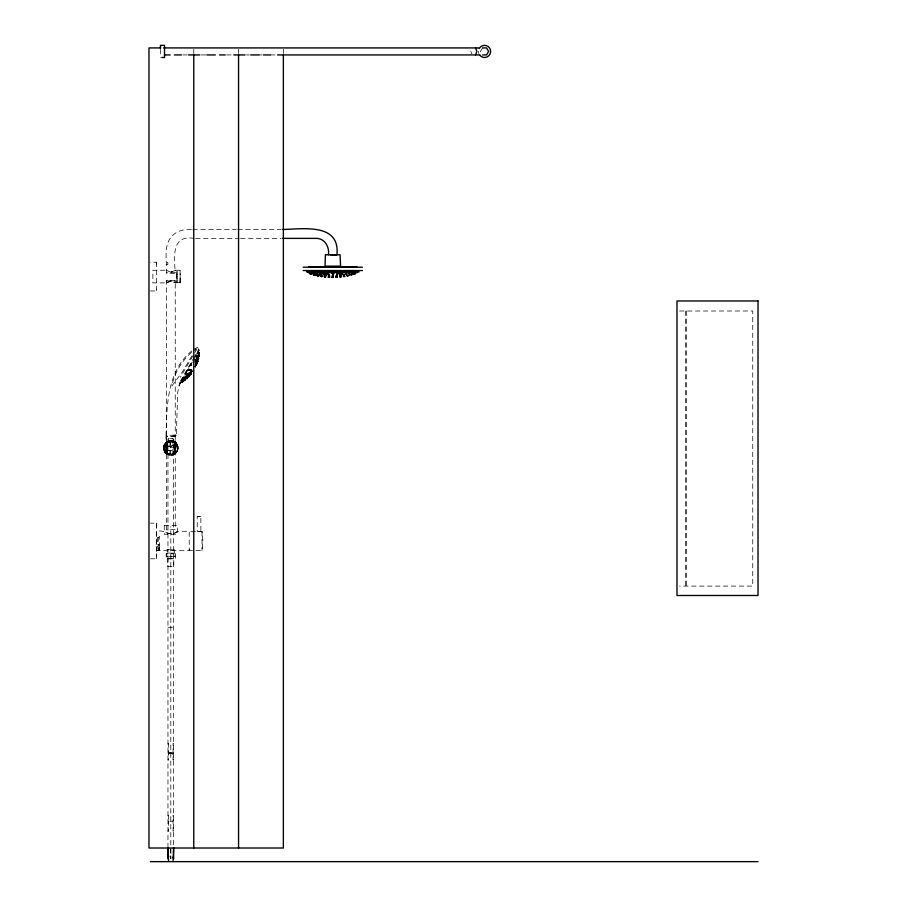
<?xml version="1.0" encoding="UTF-8"?>
<svg xmlns="http://www.w3.org/2000/svg" width="907" height="907" viewBox="0 0 907 907"><rect width="100%" height="100%" fill="white"/><g stroke="black" fill="none" stroke-linecap="round" stroke-linejoin="round"><path stroke-width="0.68" stroke-dasharray="4.54 3.4" d="M150.358 290.943L156.423 290.943L156.423 289.027M156.423 264.118L156.423 262.202L150.358 262.202M150.471 558.791L156.548 558.791L156.548 553.553M156.548 547.511L156.548 546.638M156.548 535.334L156.548 534.461M156.548 528.418L156.548 523.18L150.471 523.18M167.965 847.739L167.965 445.825L173.634 445.825L173.634 847.739M170.799 848.941L170.799 858.816L170.799 526.774M189.212 549.359L189.212 550.549L202.023 550.492L202.896 540.98L202.023 531.479L189.212 531.423L189.212 532.602M186.808 377.743C182.488 376.484 191.128 378.049 186.445 378.23L187.454 378.264M156.548 550.311L158.306 550.334L158.328 545.946L159.326 546.048L159.609 550.696L170.799 549.903L174.62 550.696L189.212 550.696L189.212 531.275L177.489 531.275C170.935 537.998 163.793 528.554 156.605 531.525L156.605 550.447L159.609 550.696M191.921 350.873C166.809 371.076 166.854 405.894 166.038 435.224L176.355 435.224L177.67 392.516L179.597 383.888L181.956 380.078M197.635 355.17C199.404 354.886 198.576 358.333 198.973 356.19C194.948 353.413 200.504 358.957 197.465 356.326M167.092 447.843L165.165 450.722C169.45 456.595 163.668 444.328 166.843 443.387L166.877 452.389L165.165 450.722L167.092 447.843L166.843 443.387L166.049 443.897L167.262 453.194L166.707 443.013L169.019 441.777A5.023 3.129 -0.9 0 1 169.994 441.573L172.965 441.902L176.094 444.419L175.901 451.641C173.056 455.711 159.451 453.591 174.065 453.364L175.901 451.641L176.094 444.419L175.289 443.636L175.901 451.641L175.028 452.4M174.495 441.618L173.634 441.176C175.38 437.423 166.219 437.423 167.954 441.176L164.972 443.523L163.657 446.448M172.591 454.951L175.516 453.455L175.527 452.14L173.271 453.783L169.949 454.214L166.06 452.14L166.072 453.455L168.997 454.951L174.495 454.169L172.115 455.053M174.62 452.525L174.745 443.296L171.865 441.675L169.019 441.777M174.654 450.076L175.402 444.079L176.094 444.419L173.713 442.333L176.423 445.042L174.654 450.076L174.688 447.661L176.423 445.042L175.539 443.897L174.495 447.843L176.423 445.065L175.289 443.636M164.416 447.605L166.094 452.242L164.394 447.378M172.795 453.908L172.965 441.902L169.994 441.573L169.926 454.18C176.151 453.307 168.668 455.144 167.001 453.001L165.165 450.722L167.149 449.623L166.843 443.387C164.881 443.806 175.006 438.829 176.015 444.26L176.037 442.809L175.006 441.947L174.643 454.056L176.502 452.4L175.006 441.947C178.826 444.532 179.064 450.541 175.516 453.455M174.994 453.863C171.412 456.425 166.083 454.974 164.19 450.972L166.582 453.851L166.82 441.811C162.591 444.351 162.489 451.108 166.582 453.851L165.471 442.922L166.82 441.811L166.094 443.648L165.63 444.192L165.539 442.843L164.144 444.94M175.289 436.437L166.094 436.641L166.763 447.684L174.824 447.684L175.323 435.224M167.455 453.171L166.752 452.797L167.319 452.797C168.441 448.897 165.119 442.718 166.843 443.387L166.616 452.48L165.165 450.722L167.183 452.695M199.155 353.753L198.089 352.506L197.658 353.571L199.109 354.093M166.843 443.387L164.496 448.795L164.484 447.605L166.843 443.387L164.507 448.795L164.552 446.845L166.843 443.387L166.616 452.48L166.843 443.387L166.049 443.897M184.813 379.375C183.622 377.425 182.466 377.89 184.087 379.273C186.298 379.069 183.112 376.518 182.999 378.638L184.767 378.922M198.327 353.9L197.658 353.571L198.089 352.506L199.087 353.163L199.052 354.32M174.065 453.364L174.382 442.639L171.865 441.675M184.881 377.425L185.765 376.586M197.703 358.866C194.245 355.975 200.198 360.929 196.207 357.812M197.522 356.383L197.692 355.227M198.225 352.585C202.023 354.83 197.034 349.853 198.905 352.902M199.608 352.335L199.551 353.367M177.024 281.147L177.024 276.193M191.014 369.262C190.266 371.462 190.175 368.446 191.57 369.603M176.967 277.145L177.024 274.118M176.967 279.152L177.024 278.29M176.967 275.014L177.024 271.023M191.831 373.06C187.08 372.255 191.388 375.736 191.4 373.582M194.767 359.274L195.515 359.739L195.13 360.714L195.572 359.966L194.767 359.274L195.549 360.272M166.945 454.078C159.36 449.804 165.834 437.435 173.634 441.176M197.034 359.025C196.592 356.939 199.427 358.458 198.316 359.682C199.279 357.551 195.787 358.106 197.658 359.297L197.068 359.013L198.372 359.172M177.024 282.292L180.198 282.814L180.119 270.263L175.368 270.241L170.788 272.191L166.219 270.241L152.864 270.241L152.864 282.905L166.287 282.905L171.786 280.932M195.334 364.693C196.502 363.503 195.141 367.199 195.969 364.387C193.44 363.231 197.76 366.621 196.025 364.183L195.039 364.784L195.912 365.113M195.572 365.6L195.22 364.467M195.096 360.192L195.254 360.771M177.024 280.195L177.024 282.224M198.066 354.58C199.778 353.379 199.109 357.868 199.37 355.272C197.828 353.685 197.261 356.156 199.211 356.338M196.377 365.181L196.4 364.909M197.715 356.508L196.592 355.091C194.858 356.508 198.803 357.392 197.556 355.816C197.499 358.719 194.688 353.707 197.556 355.816L196.479 355.295L196.819 356.508M196.195 358.537L196.479 357.347M197.465 361.088L196.331 359.614L197.477 360.487M166.185 444.067L167.058 452.593L165.165 450.722L166.933 452.468M196.014 360.782C196.15 358.582 196.502 361.462 198.225 360.68M172.976 440.949L173.452 441.097C169.292 440.303 165.856 441.335 172.115 440.723C179.03 441.641 180.176 452.208 173.6 454.611L176.287 452.684L175.164 453.715L177.942 449.328L176.627 452.264M197.726 353.605L198.486 352.823L198.996 354.286M177.693 450.257L178.078 447.888A7.29 7.29 0 0 0 167.149 441.584L165.958 442.435M166.605 452.14L167.319 452.797L166.741 452.287M197.023 363.185L195.969 361.78L196.184 363.219C198.236 363.503 195.651 360.748 194.914 362.165L195.606 362.505L195.198 361.065M159.133 550.515L156.548 550.492L157.33 546.048L158.328 545.946M196.422 361.337C199.676 362.415 195.787 360.793 196.706 360.464C198.259 362.312 195.572 359.671 197.624 360.306M198.871 356.848L198.338 355.623M180.198 282.633L180.198 276.578L180.198 282.814M198.973 355.986L198.758 357.075M197.59 357.619L198.894 358.084C198.894 360.884 196.207 356.462 198.293 357.607M198.486 359.183L197.953 358.299M196.649 360.601L197.964 361.19L197.635 362.176M197.964 361.19L197.613 362.176L196.411 361.53L197.125 361.576M156.605 550.447L157.58 545.991L159.326 546.048M198.678 359.013L198.905 358.004L197.669 357.222L198.066 358.594L197.488 358.05M176.967 273.132L176.967 271.726M196.978 362.891L196.808 363.56L197.193 362.641M185.946 373.854C184.835 375.181 189.348 375.192 185.243 374.761L185.822 373.775L187.239 374.659M195.062 366.065C195.799 364.682 195.946 367.959 194.71 366.666L195.629 366.485M187.636 375.305C192.375 378.423 182.454 374.047 188.622 376.416M195.05 363.333L196.921 364.263L197.341 363.253L196.15 362.517L195.719 364.115L195.062 363.786L195.719 364.115M186.797 374.103L187.488 373.253L188.917 374.092L188.203 374.863L186.797 374.103L187.624 374.489M197.307 363.322C195.617 365.34 196.717 362.278 195.708 363.616M196.003 363.628L194.846 362.358M186.944 375.158L186.434 375.079M186.978 374.137L187.67 373.287M196.241 365.442L195.413 363.82M198.395 359.478L197.817 358.537M183.724 377.788L184.971 378.695M197.919 361.655L198.202 360.759L197.715 361.984M195.889 361.882L196.184 363.219L195.923 362.199M188.044 369.909L188.599 368.945L188.044 369.92L189.869 370.226L188.633 368.956L189.971 369.931M195.515 363.934L196.139 364.24L195.765 363.412L196.547 363.276L195.867 363.038C199.279 364.24 194.268 364.387 196.263 363.979L196.127 362.585L196.751 362.879M188.917 374.092L188.633 374.591M189.642 370.498C188.701 367.754 193.554 372.494 188.18 369.659M189.937 375.09C191.513 374.852 186.445 375.124 189.824 374.24C191.422 374.206 189.019 376.167 190.209 374.976M196.955 364.183L195.402 362.721L196.082 363.14M196.728 364.569L197.148 363.616M189.869 370.226C187.137 367.346 190.402 371.496 189.869 369.126M191.422 364.512C191.332 364.954 190.912 363.492 191.604 365.147L191.241 364.365L191.547 364.863M197.737 361.689L197.216 361.077M191.865 370.521L191.037 369.931L190.889 370.68M190.368 373.389C190.651 374.376 186.842 372.119 190.085 373.877M196.683 363.038L196.014 362.857L196.377 363.786M188.407 373.503L189.098 372.584M191.332 373.049C190.674 372.834 192.431 372.924 190.323 373.026C188.769 370.464 193.429 373.31 190.459 372.686L189.801 372.437L191.037 373.128C190.039 374.636 190.107 371.212 191.184 372.822L190.663 372.335M192.341 362.063L179.098 385.588L179.325 382.924L192.964 359.297M195.062 367.256L196.014 365.192L194.96 367.018M189.96 373.276L191.23 372.698L189.96 373.276L190.617 373.491L190.153 372.947M195.243 365.997L197.885 360.283L198.712 350.295L195.175 356.428M191.434 372.131C190.357 371.995 191.762 370.68 191.728 371.836C192.035 369.546 189.892 372.902 191.785 371.53L190.833 371.745L191.547 371.893L191.309 371.008M193.576 358.242L198.463 349.785L199.189 350.204L193.894 359.376M191.422 362.936L179.903 382.89L188.123 377.176L193.112 370.135M181.117 381.892C183.815 384.273 181.581 379.614 181.513 382.221M183.384 381.337L181.491 381.246C182.59 378.684 184.54 383.298 181.491 381.246L182.817 380.759M191.74 369.489L190.119 372.301L191.638 372.766M482.535 47.924L480.506 51.427L481.855 53.762M192.987 355.68L180.414 377.199M194.756 352.642L197.975 347.154L199.189 350.204M191.876 355.839L182.488 371.757L171.842 386.053C174.427 373.094 181.695 360.952 191.672 352.267M195.05 350.408L196.014 348.821L193.792 350.521M165.63 444.192L166.661 443.058M174.688 447.661L176.423 445.065M189.404 374.206C192.669 375.917 189.427 372.936 190.833 373.174M167.058 452.593L166.344 443.353L166.911 442.854M186.774 376.167L187.59 375.441M185.243 374.761L185.878 374.115L187.171 374.886M187.681 376.099C189.155 373.695 190.583 378.332 187.681 376.099L188.679 376.212L188.463 375.249C190.663 375.351 188.066 377.8 189.631 375.997M191.15 374.24L190.64 374.874M190.753 374.682L191.264 374.047M190.651 373.695L189.778 373.775L190.051 374.523L189.506 374.058C191.468 374.047 188.497 373.843 190.685 373.695M189.166 372.664C189.484 374.274 192.658 376.201 189.348 373.208M190.765 374.795L190.493 375.135M189.971 373.446L190.515 373.933L189.869 373.707C191.626 374.874 188.089 374.262 189.812 374.897M184.087 379.137C186.343 377.357 181.593 380.543 185.13 380.169C186.785 378.786 184.098 381.133 183.577 379.523M181.491 381.246L182.613 381.813L181.547 381.144L182.262 380.373M189.336 376.518L188.701 377.221C186.298 374.41 189.631 378.026 189.393 376.462M189.144 374.988L188.463 374.772L189.824 374.24L188.803 374.523M188.021 376.938L187.443 376.541L188.826 376.054L188.146 375.781L188.951 376.79M189.484 376.133L188.486 376.201M183.656 379.545C185.039 377.72 186.502 380.815 184.325 379.897M175.527 452.14L174.643 454.056L176.502 452.4M190.674 372.766L190.198 371.915M187.806 377.834L186.581 377.992M166.945 441.709L170.799 440.609L173.158 440.995L169.371 440.825L164.972 443.523L166.423 442.06L170.323 440.655M167.149 553.123L166.548 553.723L167.035 556.728L175.04 556.24L174.439 553.123L167.149 553.123L167.149 549.687L174.439 549.687L174.439 553.123M182.568 381.779L183.543 381.178M164.972 443.523L169.371 440.825L168.43 440.995L170.799 440.689M158.328 537.624L159.609 536.411L159.609 545.617L157.761 544.302L157.761 537.67L159.609 536.354L157.761 537.67C159.666 538.123 156.015 544.427 159.609 545.561L157.761 544.302L158.328 544.336M185.992 377.958L186.751 378.185L186.286 377.686C188.713 380.316 185.187 377.301 185.459 378.446L186.014 378.865M187.488 378.446L186.751 379.126L185.674 378.253M186.955 378.945L187.409 378.525M185.652 379.75L183.804 379.296M167.353 442.548L168.135 442.117M183.282 380.192L184.529 380.974C187.273 379.262 180.584 379.682 184.472 381.019C185.368 380.316 185.436 380.26 184.472 381.019M173.634 830.801L173.067 831.243L173.067 820.88M182.726 381.609L183.497 381.144M194.223 349.036L197.975 347.154M177.421 531.321C174.042 534.586 167.557 534.597 164.167 531.321M185.742 377.879L187.159 377.471M182.035 382.697L183.044 382.04M175.187 270.377L170.799 272.191L166.219 270.241M166.457 282.78L170.799 281.023L176.865 282.905L176.865 270.241M184.178 379.001L185.096 379.183M167.602 442.401L168.419 441.992M167.965 743.774L168.532 743.434L168.532 760.077L167.965 759.76L168.532 759.442M173.067 753.49L173.634 753.15L170.799 752.595L167.965 753.15L173.067 753.921L168.532 753.898L173.634 753.161L169.711 752.651L167.965 753.161L168.532 753.49M188.837 374.024L187.159 373.469M168.804 453.908L167.829 453.523M167.976 439.022L169.394 438.682M195.073 364.501L196.025 364.183M167.965 815.427L168.532 815.268L168.532 821.175L170.799 821.277L173.067 821.175L173.067 815.268L173.634 815.427M168.532 820.88L168.532 831.243L167.965 830.801M167.965 627.27L173.634 627.27M188.463 374.772L189.37 374.682M169.711 856.174L170.799 855.959M187.023 377.369L185.153 376.961M196.536 360.941L197.352 360.85M200.651 531.491L197.227 531.389L197.227 516.412L200.866 516.412L200.866 531.457M169.541 454.101L170.788 454.022L170.425 441.732M169.711 753.717L171.888 753.66M170.278 438.603L173.611 439.022M182.874 54.93L187.114 54.93M201.229 54.93L206.898 54.93M226.637 54.93L232.317 54.93M246.409 54.93L249.266 54.93M259.119 54.93L261.987 54.93M270.411 54.93L276.113 54.93M191.4 229.482C184.563 229.018 177.443 230.639 172.443 235.582C162.659 245.593 167.444 260.831 166.219 273.2L175.368 273.2L175.368 270.241M192.806 229.482L236.308 229.482M237.713 229.482L281.215 229.482M194.2 238.382C171.276 234.584 174.201 256.624 175.244 272.792L166.344 272.792M195.606 238.382L239.119 238.382M240.525 238.382L281.215 238.382M166.287 280.932L175.312 280.932L175.312 282.905L169.802 280.932L170.799 281.023M679.536 311.01L752.753 311.01L752.753 586.092L679.536 586.092M166.106 435.224L166.967 435.224M172.931 435.224L176.355 435.224M175.493 436.641L166.094 436.641L166.605 446.142M167.092 446.142L174.495 446.142M166.763 446.391L174.824 446.391M197.227 516.412L200.866 516.412M166.548 556.24L175.04 556.24M190.459 372.686L191.23 372.698M158.306 550.334L159.326 550.413M180.414 383.003L179.325 382.924L180.142 383.23M170.788 549.903L172.715 550.107M191.207 371.394L191.967 371.485M176.536 443.398L174.212 441.471L170.799 440.609L175.164 442.06L177.942 446.448M168.464 453.795L168.135 453.67M189.053 374.228L190.379 374.738M197.828 353.027L198.35 353.072M189.688 373.933L190.402 374.126M196.91 360.294L197.567 360.476M187.953 376.008L188.679 376.212M196.275 355.646L197.511 356.87M189.529 374.092L190.187 374.296M196.218 360.442L197.318 361.247M169.065 454.963L166.559 453.795M169.484 455.053L167.092 454.169A7.29 7.29 0 0 1 167.149 441.584M198.27 352.222L198.928 352.472M197.658 353.277L198.316 353.526M198.871 356.134L197.545 355.476M172.647 440.847L175.357 442.231M172.217 440.825L175.164 442.06M194.846 361.678L195.493 362.471M197.114 355.612L196.774 355.793M197.783 353.345L198.474 353.651M196.4 355.737L197.08 356.054M190.946 370.43L191.604 370.884L190.323 370.215M172.784 441.176L176.094 443.319L177.727 446.902L177.001 444.237L173.849 441.369L177.659 445.45M178.078 447.888A7.29 7.29 0 0 1 167.149 454.203L167.988 454.611L164.972 452.264L163.861 448.886L165.493 452.457L168.815 454.6M185.765 377.913L186.389 378.219M189.937 370.487L190.538 370.804M188.645 370.271L189.2 370.407M197.885 361.734L196.683 360.997L197.273 361.405M188.679 369.126L189.336 369.478M191.014 370.566L191.604 370.884M190.323 373.026L190.946 373.333M199.132 353.197L198.089 352.506M197.953 355.476L198.588 355.816M195.549 365.215L195.311 364.206M198.157 356.723L198.758 357.041M189.189 369.977L190.549 370.804M196.32 358.458L197.601 359.149M196.105 360.691L197.352 361.36M196.898 363.458L195.787 362.551M190.005 373.162L191.241 373.82M188.52 374.659L189.767 375.328M186.808 376.031L188.1 376.722M184.881 377.278L186.207 378.004M197.692 359.353L198.293 359.671M197.613 356.077L198.236 356.417M185.13 377.335L185.776 377.686M196.139 358.265L196.785 358.616M194.767 360.238L195.424 360.601M195.118 361.984L195.753 362.335M195.243 363.594L195.867 363.934M195.152 365.079L195.765 365.419M194.869 366.451L195.47 366.791M190.935 371.553L191.547 371.893M188.452 373.196L189.722 373.911M186.865 373.831L188.191 374.568M189.552 370.022L190.187 370.373M183.974 379.341L184.62 379.704M173.067 759.442L173.634 759.76L173.067 760.077L173.067 743.434L173.634 743.774M197.477 355.952L198.123 356.315M196.456 358.061L197.091 358.412M190.447 369.727L191.728 370.441M189.314 369.603L190.629 370.351M198.009 355.022L198.656 355.397M183.645 379.92L184.28 380.294M187.307 373.922L187.93 374.274M190.878 369.739L191.49 370.09M189.846 369.671L191.094 370.407M185.493 377.063L186.116 377.425M197.681 355.601L198.316 355.975M195.005 361.258L195.651 361.655M195.22 362.925L195.844 363.299M195.016 365.884L195.606 366.247M191.513 372.777L190.413 371.859M189.064 372.879L190.277 373.605M187.59 373.571L188.837 374.308M189.608 369.251L191.184 369.954L190.493 369.523M189.971 369.308L190.583 369.671M185.516 376.677L186.139 377.063M196.524 357.607L197.148 357.993M184.348 379.047L184.96 379.421M196.343 357.415L197.635 358.22M195.345 363.922L196.536 364.648M190.606 372.46L191.774 373.185M185.765 376.745L187.001 377.505M187.488 373.253L188.112 373.639M183.679 377.743L184.325 378.151M185.187 379.194L185.765 379.557M195.164 365.668L195.787 366.054M195.379 364.251L196.025 364.659M191.184 364.784L191.819 365.17M183.996 379.648L184.609 380.033M164.586 451.55L164.416 450.779L167.75 454.418L164.586 451.55L163.657 449.328L164.972 452.264M185.323 374.648L186.366 375.317M188.305 369.773L188.928 370.181M185.618 374.421L186.23 374.852M181.638 381.325L182.25 381.745M185.822 373.775L186.389 374.183M183.452 378.174L184.064 378.604M182.069 380.566L182.681 380.997M174.586 442.004L173.849 441.369L176.627 443.523L176.037 442.809M167.001 453.772L167.75 454.418M188.305 375.385L188.871 375.883M182.114 381.189L181.819 380.759M166.06 452.14L166.582 453.851M196.502 362.256L195.969 361.78L196.331 362.607M176.015 444.26L175.006 441.947M195.969 362.857L196.411 363.514M166.14 264.288L167.863 264.493L167.863 262.486L166.253 262.463L166.14 264.13M177.001 444.237L177.523 445.088L175.527 442.457L177.885 446.595M195.424 363.888L195.765 364.637M188.021 375.679L188.35 376.439M470.801 51.427L471.821 53.762M190.368 372.63L190.583 373.616M166.911 448.273L167.149 449.623M163.509 447.888L163.906 450.257M166.264 435.224L166.298 436.437M159.031 545.991L159.042 550.379M686.134 311.01L686.134 586.092M685.885 311.01L685.885 586.092M283.358 49.329L283.358 53.581M238.564 49.329L238.564 53.581M202.023 531.479L202.023 550.492M193.769 49.329L193.769 53.581M180.119 270.263L180.119 282.893M160.471 49.397L160.471 57.504M156.423 262.202L156.423 290.943M156.548 523.18L156.548 558.791M478.851 53.513A6.077 6.077 0 0 1 478.477 51.427M167.806 442.185L167.795 450.484L173.804 450.484L173.781 442.185L167.806 442.185M167.806 558.27L167.795 566.558L173.804 566.558L173.781 558.27L167.806 558.27M175.402 553.814L175.368 558.871L166.185 558.871L166.185 553.814L175.402 553.814M164.303 525.357L164.224 534.268L177.375 534.268L177.296 525.357L164.303 525.357M164.586 444.237L164.065 445.088L166.06 442.457L164.586 444.237M192.001 371.269L190.992 371.677L192.069 371.246M175.244 280.762L166.344 280.762L166.344 529.688L175.244 529.688L175.244 280.762M196.751 356.236L196.093 356.032L196.751 356.236M196.989 361.814L196.377 361.53L197.023 361.859M188.123 374.784L187.466 374.455L188.123 374.784M189.699 374.183L188.996 373.809L189.699 374.183M191.456 373.094L190.119 372.301L191.456 373.094M177.092 446.981L175.402 444.079L177.092 446.981"/><path stroke-width="1.36" d="M167.965 858.804L167.965 847.739L168.532 860.516M311.158 273.891L311.781 274.039L311.543 272.111M341.27 274.878C340.499 277.644 340.261 277.61 341.077 274.923M325.488 274.912C323.346 274.9 327.484 275.592 325.522 273.007M333.164 274.64C331.078 275.116 335.465 274.662 333.186 272.111M340.839 275.002C340.227 273.88 340.851 277.814 340.715 276.862M310.863 272.168L310.818 274.039L310.75 272.111M313.663 274.039L313.697 272.168C313.811 274.968 312.688 273.392 313.346 273.993M315.897 274.832C315.285 274.402 315.987 275.603 316.248 272.996M316.498 273.993C314.037 273.347 318.255 275.036 316.554 272.111M320.012 273.993C317.586 273.392 321.611 275.002 320.058 272.111M325.636 275.002L325.692 273.109M325.76 275.841C323.005 275.513 327.631 276.714 325.806 273.948M333.311 274.742L333.368 272.837M336.939 254.776C340.148 222.714 303.085 229.074 282.621 229.482M333.357 276.272L332.211 276.238L333.3 276.295M333.345 276.873L332.177 276.828L333.357 276.794M173.067 860.516L173.634 847.739L173.634 858.804L173.067 857.092M475.563 54.93L476.901 51.427L475.563 47.924M321.225 274.912C323.572 275.127 319.683 275.263 321.18 273.007M353.775 272.168L353.821 274.039L354.444 273.891M321.214 275.683L322.223 275.864M316.214 274.878L315.636 274.64M351.882 274.016C353.492 273.086 351.655 275.445 351.905 272.168M325.624 276.544L324.91 276.374M354.784 274.039C355.589 273.449 355.601 274.832 354.739 272.168M353.821 274.016L354.739 273.778L354.138 273.891M330.851 271.556L328.901 272.451L307.983 272.451M347.245 275.83L348.197 275.637M314.06 274.764L315.024 274.98M324.627 276.374L325.398 276.544M351.111 275.059L352.052 274.832M346.803 275.524L347.358 275.524M349.58 273.993L349.569 272.111M340.647 275.875L339.83 275.875L340.647 275.705M344.728 276.386L343.662 276.544L344.501 276.397M317.11 275.705L318.414 275.841L317.733 275.683M347.086 274.764L347.075 274.946M351.111 274.9L351.1 274.81M347.404 275.932L348.503 275.705M325.545 276.907L324.457 276.748L325.25 276.896M328.708 276.374L329.615 276.488L328.708 276.51M336.814 274.991L336.814 273.109M349.388 274.878C351.009 274.163 348.742 276 349.354 272.996M343.594 275.853L344.411 275.66L343.379 275.864M339.785 277.054L341.021 276.93M160.641 47.924L148.975 47.924L148.975 848.011L283.358 848.011L283.358 54.998M163.679 47.924L478.613 47.924M482.535 47.924L486.583 47.924L488.612 51.427L486.583 54.93L482.535 54.93M164.518 54.93L170.165 54.93M174.405 54.93L181.468 54.93M188.531 54.93L199.835 54.93M206.875 54.93L215.367 54.93M219.585 54.93L225.253 54.93M233.734 54.93L245.037 54.93M250.683 54.93L259.164 54.93M263.393 54.93L270.456 54.93M277.519 54.93L479.894 54.93M161.82 57.504L164.518 57.504L164.518 45.35L160.471 45.35L160.471 48.388M282.621 238.382L316.305 238.382C324.831 238.246 329.547 247.123 328.459 254.776M330.896 255.184L334.683 255.184M335.964 255.184L336.531 255.184M308.675 266.839L356.927 266.839M303.165 267.214L362.437 267.214M303.165 270.547L362.437 270.547M306.543 271.862L359.104 271.862M357.619 272.451L336.69 272.451L334.74 271.556M308.675 272.61L356.927 272.61M332.166 277.417L333.436 277.417M150.358 861.65L758.025 861.65M324.332 274.878L324.377 276.771L325.624 276.896M324.581 276.93L325.284 276.998M324.967 276.964L325.522 277.02M332.45 273.993C334.49 273.71 330.545 274.345 332.416 272.111M313.108 273.778L313.709 273.993M317.507 275.785L318.198 275.932M310.818 274.039L309.831 273.733L310.704 273.993M314.185 275.002L313.55 274.832L313.901 273.007M324.604 274.9L324.763 276.771M339.91 273.109L339.966 275.002M349.195 272.168L349.229 274.039M340.318 275.014L340.352 276.896M340.08 273.007L340.114 274.912M324.525 274.923L324.547 276.805M321.429 273.109L321.463 275.002M354.059 272.111L354.07 273.993M352.233 272.111L352.256 273.993M332.801 272.168L332.801 274.594M325.125 273.188L325.125 275.07M238.564 54.998L238.564 848.011M193.769 54.998L193.769 848.011M479.293 48.388A6.077 6.077 0 0 1 488.193 46.552A6.077 6.077 0 0 1 488.975 55.599A6.077 6.077 0 0 1 479.894 55.327M325.443 254.776L325.012 266.17L340.567 266.17L340.068 254.776L325.443 254.776M342.461 273.778L341.508 273.959L342.461 273.778M327.631 273.812L328.583 273.891L327.631 273.812M337.098 276.408L336.021 276.51L337.098 276.408M333.402 277.236L332.189 277.259L333.402 277.236M346.576 273.778L345.601 273.959L346.576 273.778M336.021 276.998L337.223 276.964L335.975 277.02M319.015 274.934L318.074 274.719L319.015 274.934M328.413 276.941L329.626 277.02L328.413 276.941M328.345 274.764L329.309 274.889L328.345 274.764M343.447 274.968L344.388 274.878L343.447 274.968M336.202 275.717L337.223 275.717L336.202 275.717M318.04 275.399L319.071 275.637L318.04 275.399M328.459 275.66L329.49 275.773L328.459 275.66M337.132 273.812L337.982 273.891L337.132 273.812M323.198 273.755L324.071 273.993L323.198 273.755M341.043 276.397L339.91 276.51L340.975 276.374M332.404 275.445L333.357 275.524L332.404 275.445M344.603 276.147L343.424 276.329L344.603 276.159M321.078 276.136L322.178 276.329L321.078 276.136M337.472 277.213L336.225 277.281L337.393 277.202M329.377 277.281L328.13 277.213L329.298 277.293M321.94 276.544L320.806 276.374L321.94 276.544M758.025 300.977L676.996 300.977L676.996 595.491L758.025 595.491L758.025 300.977M314.536 275.082L313.539 274.821L314.491 275.059"/></g></svg>
